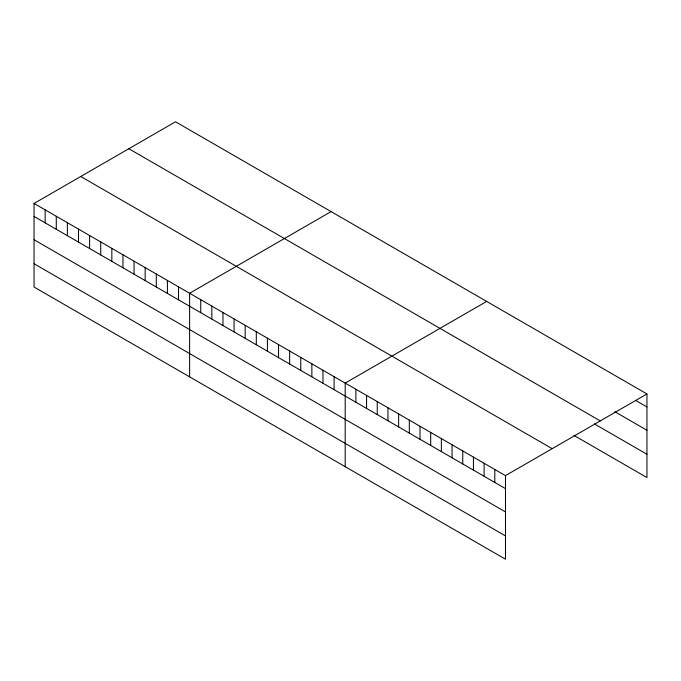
<?xml version="1.0" encoding="UTF-8"?>
<svg xmlns="http://www.w3.org/2000/svg" width="681" height="681" viewBox="0 0 681 681"><rect width="100%" height="100%" fill="white"/><g stroke="black" fill="none" stroke-linecap="round" stroke-linejoin="round"><path stroke-width="1.02" d="M34.05 203.449L505.489 475.627L505.489 559.22L34.05 287.041L34.05 203.449L175.511 121.78L646.95 393.959L646.95 477.551L573.93 435.397M331.085 211.595L189.624 293.264L189.624 376.857M486.66 301.419L345.199 383.088L345.199 466.681M505.489 475.627L646.95 393.959M636.267 400.786L646.95 406.957M614.892 411.741L646.95 430.256M128.828 148.73L600.267 420.909M594.411 423.922L646.95 454.253M80.733 176.498L552.172 448.677M34.05 216.439L505.489 488.626M34.05 239.738L505.489 511.925M34.05 263.743L505.489 535.921M494.806 469.464L494.806 482.454M484.123 463.293L484.123 476.283M473.431 457.121L473.431 470.111M462.748 450.95L462.748 463.948M452.065 444.787L452.065 457.777M441.373 438.615L441.373 451.605M430.69 432.444L430.69 445.434M420.007 426.272L420.007 439.271M409.315 420.109L409.315 433.099M398.632 413.937L398.632 426.927M387.949 407.766L387.949 420.756M377.257 401.594L377.257 414.593M366.574 395.431L366.574 408.421M355.891 389.26L355.891 402.25M334.09 376.67L334.09 389.668M322.973 370.26L322.973 383.25M311.864 363.841L311.864 376.831M300.755 357.423L300.755 370.421M289.638 351.013L289.638 364.003M278.529 344.595L278.529 357.585M267.412 338.176L267.412 351.166M256.303 331.766L256.303 344.756M245.186 325.348L245.186 338.338M234.077 318.929L234.077 331.919M222.968 312.511L222.968 325.509M211.851 306.101L211.851 319.091M200.742 299.683L200.742 312.673M178.516 286.854L178.516 299.844M167.398 280.436L167.398 293.426M156.289 274.017L156.289 287.016M145.172 267.607L145.172 280.598M134.063 261.189L134.063 274.179M122.955 254.771L122.955 267.769M111.837 248.361L111.837 261.351M100.728 241.942L100.728 254.932M89.611 235.524L89.611 248.514M78.502 229.114L78.502 242.104M67.385 222.696L67.385 235.686M56.276 216.277L56.276 229.267M45.159 209.859L45.159 222.857"/></g></svg>
